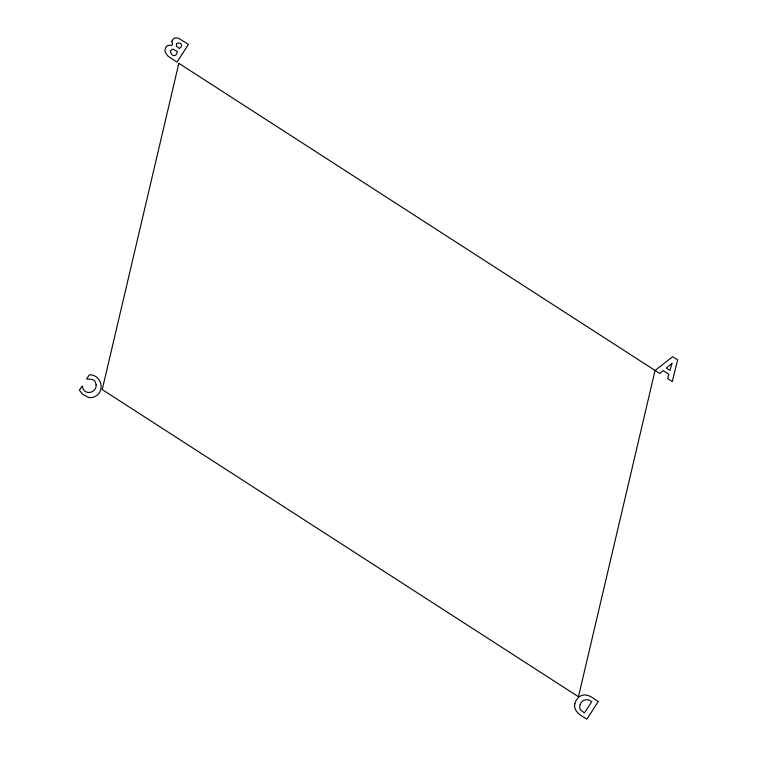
<?xml version="1.0" encoding="UTF-8"?>
<svg xmlns="http://www.w3.org/2000/svg" width="757" height="757" viewBox="0 0 757 757"><rect width="100%" height="100%" fill="white"/><g stroke="black" fill="none" stroke-linecap="round" stroke-linejoin="round"><path stroke-width="1.14" d="M96.158 384.868C96.489 393.668 83.308 395.722 82.485 386.307L82.078 386.042L79.381 390.196L82.57 394.236L88.578 397.434A9.16 8.961 29.4 0 0 94.474 396.8C105.866 391.71 101.656 374.535 89.354 374.819L86.62 379.039L91.805 379.389A6.037 5.905 29.4 0 1 95.174 381.613L96.158 384.868M574.818 703.707C573.058 711.58 581.367 715.791 586.864 719.15L598.333 701.465C593.526 698.777 588.691 693.734 582.663 695.191A10.03 9.803 29.4 0 0 578.225 697.661L575.698 701.143L574.818 703.707M171.867 41.266C174.479 49.451 167.221 41.474 165.329 48.637A5.753 5.63 29.4 0 0 165.31 52.498L168.063 56.207L176.977 62.083L188.446 44.398L178.926 38.475L176.599 37.85A4.145 4.05 29.4 0 0 173.296 38.967L171.867 41.266M170.42 50.908C170.476 55.28 176.135 58.639 177.431 51.485L172.605 49.063L170.42 50.908M178.841 63.304L102.233 389.581L578.452 696.743L655.06 370.476L672.661 356.717L677.619 359.925L672.273 381.547L667.702 378.604L668.914 374.27L663.227 370.599L659.754 373.475L178.841 63.304M580.203 704.578L579.767 706.205A5.375 5.252 29.4 0 0 580.922 710.284L584.461 712.905L591.643 701.834C588.047 697.954 581.669 699.553 580.203 704.578M671.932 363.398L670.002 370.419L666.302 368.034L671.932 363.398M176.542 43.811L176.39 46.139L179.39 48.457C184.642 45.467 179.428 41.096 176.542 43.811"/></g></svg>
